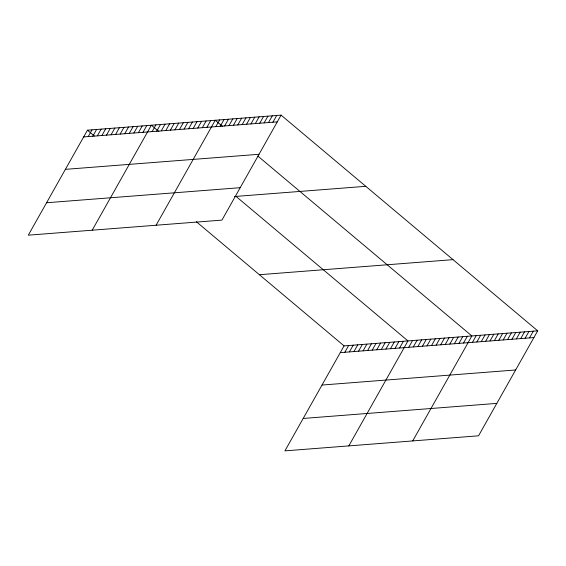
<?xml version="1.0" encoding="UTF-8"?>
<svg xmlns="http://www.w3.org/2000/svg" width="566" height="566" viewBox="0 0 566 566"><rect width="100%" height="100%" fill="white"/><g stroke="black" fill="none" stroke-linecap="round" stroke-linejoin="round"><path stroke-width="0.85" d="M281.083 115.131L87.454 130.194L28.3 235.173L221.929 220.11L281.083 115.131L537.7 330.827L478.546 435.806L284.917 450.869L344.071 345.89L537.7 330.827M88.225 136.569L92.017 129.84M92.789 136.215L96.581 129.487M97.352 135.861L101.144 129.133M101.915 135.507L105.708 128.772M106.479 135.154L110.271 128.418M111.042 134.793L114.834 128.065M115.606 134.439L119.398 127.711M120.176 134.085L123.968 127.357M124.739 133.732L128.532 127.003M129.303 133.378L133.095 126.642M133.866 133.017L137.658 126.289M138.429 132.663L142.222 125.935M142.993 132.31L146.785 125.581M92.201 230.199L151.348 125.228L158.876 131.553M152.12 131.602L155.912 124.867M156.683 131.241L160.475 124.513M161.253 130.888L165.046 124.159M165.817 130.534L169.609 123.805M170.38 130.18L174.172 123.452M174.944 129.826L178.736 123.091M179.507 129.465L183.299 122.737M184.07 129.112L187.862 122.383M188.634 128.758L192.426 122.03M193.197 128.404L196.989 121.676M197.76 128.05L201.553 121.315M202.331 127.69L206.123 120.961M206.894 127.336L210.686 120.608M156.096 225.233L215.25 120.254L222.778 126.579M215.844 126.642L219.636 119.914M220.231 126.303L224.023 119.568M224.624 125.956L228.416 119.228M229.011 125.617L232.803 118.888M233.404 125.277L237.196 118.542M237.791 124.93L241.583 118.202M242.177 124.591L245.969 117.862M246.571 124.251L250.363 117.523M250.957 123.912L254.75 117.176M255.344 123.565L259.136 116.837M259.737 123.225L263.53 116.497M264.124 122.886L267.916 116.157M268.51 122.546L272.303 115.811M272.904 122.199L276.696 115.471M344.843 352.264L348.635 345.536M349.406 351.911L353.198 345.182M353.969 351.557L357.762 344.828M358.533 351.203L362.325 344.475M363.096 350.849L366.888 344.114M367.659 350.495L371.452 343.76M372.223 350.135L376.015 343.406M376.786 349.781L380.578 343.053M381.357 349.427L385.149 342.699M385.92 349.073L389.712 342.345M390.483 348.72L394.276 341.984M395.047 348.359L398.839 341.631M399.61 348.005L403.402 341.277M348.819 445.895L407.966 340.923L236.036 196.402M408.737 347.298L412.529 340.569M413.3 346.944L417.092 340.208M417.871 346.583L421.663 339.855M422.434 346.229L426.226 339.501M426.997 345.876L430.79 339.147M431.561 345.522L435.353 338.793M436.124 345.168L439.916 338.433M440.688 344.807L444.48 338.079M445.251 344.453L449.043 337.725M449.814 344.1L453.607 337.371M454.378 343.746L458.17 337.018M458.948 343.392L462.74 336.657M463.512 343.031L467.304 336.303M412.713 440.928L471.867 335.949L257.905 156.103M472.461 342.338L476.254 335.61M476.848 341.998L480.64 335.263M481.242 341.652L485.034 334.923M485.628 341.312L489.42 334.584M490.015 340.973L493.807 334.244M494.408 340.633L498.2 333.898M498.795 340.286L502.587 333.558M503.188 339.947L506.98 333.218M507.575 339.607L511.367 332.879M511.961 339.267L515.753 332.532M516.355 338.921L520.147 332.192M520.741 338.581L524.533 331.853M525.128 338.242L528.92 331.513M529.521 337.902L533.313 331.167M83.662 136.922L277.29 121.86M65.394 169.347L259.023 154.285M46.568 202.748L240.203 187.686M234.515 196.522L365.763 186.313M259.384 274.715L453.019 259.645M340.279 352.625L533.908 337.555M322.004 385.043L515.64 369.98M303.185 418.451L496.814 403.381M87.454 130.194L94.352 135.996M196.374 221.745L344.071 345.89"/></g></svg>
